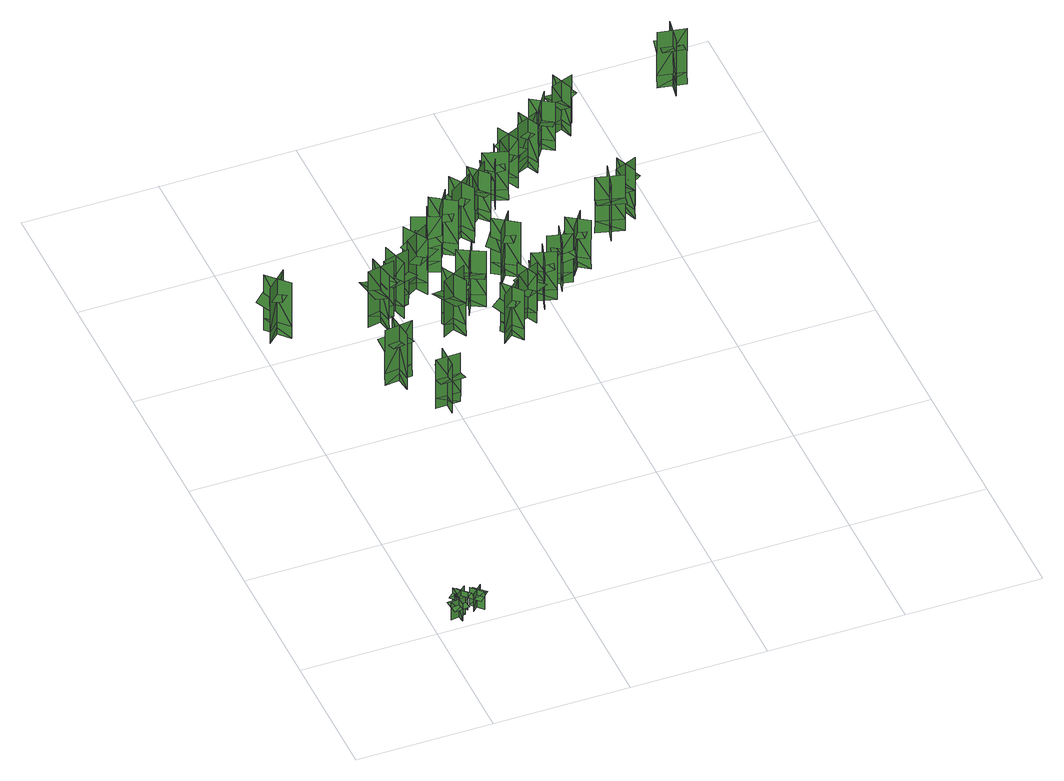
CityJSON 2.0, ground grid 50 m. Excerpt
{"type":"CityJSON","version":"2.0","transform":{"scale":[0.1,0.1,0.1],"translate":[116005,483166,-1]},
"CityObjects":{
"tree1":{"type":"SolitaryVegetationObject","geometry":[{"type":"MultiSurface","lod":"1","boundaries":[[[0,1,2]],[[0,2,3]],[[4,5,6]],[[4,6,7]],[[8,9,10]],[[8,10,11]],[[8,11,12]],[[8,12,13]]]}]},
"tree2":{"type":"SolitaryVegetationObject","geometry":[{"type":"MultiSurface","lod":"1","boundaries":[[[14,15,16]],[[14,16,17]],[[18,19,20]],[[18,20,21]],[[22,23,24]],[[22,24,25]],[[22,25,26]],[[22,26,27]]]}]},
"tree3":{"type":"SolitaryVegetationObject","geometry":[{"type":"MultiSurface","lod":"1","boundaries":[[[28,29,30]],[[28,30,31]],[[32,33,34]],[[32,34,35]],[[36,37,38]],[[36,38,39]],[[36,39,40]],[[36,40,41]]]}]},
"tree4":{"type":"SolitaryVegetationObject","geometry":[{"type":"MultiSurface","lod":"1","boundaries":[[[42,43,44]],[[42,44,45]],[[46,47,48]],[[46,48,49]],[[50,51,47]],[[50,47,46]],[[52,53,43]],[[52,43,42]],[[54,55,56]],[[54,56,57]],[[58,59,60]],[[58,60,61]]]}]},
"tree5":{"type":"SolitaryVegetationObject","geometry":[{"type":"MultiSurface","lod":"1","boundaries":[[[62,63,64]],[[62,64,65]],[[66,67,68]],[[66,68,69]],[[70,71,67]],[[70,67,66]],[[72,73,63]],[[72,63,62]],[[74,75,76]],[[74,76,77]],[[78,79,80]],[[78,80,81]]]}]},
"tree6":{"type":"SolitaryVegetationObject","geometry":[{"type":"MultiSurface","lod":"1","boundaries":[[[82,83,84]],[[82,84,85]],[[86,87,88]],[[86,88,89]],[[90,91,87]],[[90,87,86]],[[92,93,83]],[[92,83,82]],[[94,95,96]],[[94,96,97]],[[98,99,100]],[[98,100,101]]]}]},
"tree7":{"type":"SolitaryVegetationObject","geometry":[{"type":"MultiSurface","lod":"1","boundaries":[[[102,103,104]],[[102,104,105]],[[106,107,108]],[[106,108,109]],[[110,111,107]],[[110,107,106]],[[112,113,103]],[[112,103,102]],[[114,115,116]],[[114,116,117]],[[118,119,120]],[[118,120,121]]]}]},
"tree8":{"type":"SolitaryVegetationObject","geometry":[{"type":"MultiSurface","lod":"1","boundaries":[[[122,123,124]],[[122,124,125]],[[126,127,128]],[[126,128,129]],[[130,131,127]],[[130,127,126]],[[132,133,123]],[[132,123,122]],[[134,135,136]],[[134,136,137]],[[138,139,140]],[[138,140,141]]]}]},
"tree9":{"type":"SolitaryVegetationObject","geometry":[{"type":"MultiSurface","lod":"1","boundaries":[[[142,143,144]],[[142,144,145]],[[146,147,148]],[[146,148,149]],[[150,151,147]],[[150,147,146]],[[152,153,143]],[[152,143,142]],[[154,155,156]],[[154,156,157]],[[158,159,160]],[[158,160,161]]]}]},
"tree10":{"type":"SolitaryVegetationObject","geometry":[{"type":"MultiSurface","lod":"1","boundaries":[[[162,163,164]],[[162,164,165]],[[166,167,168]],[[166,168,169]],[[170,171,167]],[[170,167,166]],[[172,173,163]],[[172,163,162]],[[174,175,176]],[[174,176,177]],[[178,179,180]],[[178,180,181]]]}]},
"tree11":{"type":"SolitaryVegetationObject","geometry":[{"type":"MultiSurface","lod":"1","boundaries":[[[182,183,184]],[[182,184,185]],[[186,187,188]],[[186,188,189]],[[190,191,187]],[[190,187,186]],[[192,193,183]],[[192,183,182]],[[194,195,196]],[[194,196,197]],[[198,199,200]],[[198,200,201]]]}]},
"tree12":{"type":"SolitaryVegetationObject","geometry":[{"type":"MultiSurface","lod":"1","boundaries":[[[202,203,204]],[[202,204,205]],[[206,207,208]],[[206,208,209]],[[210,211,207]],[[210,207,206]],[[212,213,203]],[[212,203,202]],[[214,215,216]],[[214,216,217]],[[218,219,220]],[[218,220,221]]]}]},
"tree13":{"type":"SolitaryVegetationObject","geometry":[{"type":"MultiSurface","lod":"1","boundaries":[[[222,223,224]],[[222,224,225]],[[226,227,228]],[[226,228,229]],[[230,231,227]],[[230,227,226]],[[232,233,223]],[[232,223,222]],[[234,235,236]],[[234,236,237]],[[238,239,240]],[[238,240,241]]]}]},
"tree14":{"type":"SolitaryVegetationObject","geometry":[{"type":"MultiSurface","lod":"1","boundaries":[[[242,243,244]],[[242,244,245]],[[246,247,248]],[[246,248,249]],[[250,251,247]],[[250,247,246]],[[252,253,243]],[[252,243,242]],[[254,255,256]],[[254,256,257]],[[258,259,260]],[[258,260,261]]]}]},
"tree15":{"type":"SolitaryVegetationObject","geometry":[{"type":"MultiSurface","lod":"1","boundaries":[[[262,263,264]],[[262,264,265]],[[266,267,268]],[[266,268,269]],[[270,271,267]],[[270,267,266]],[[272,273,263]],[[272,263,262]],[[274,275,276]],[[274,276,277]],[[278,279,280]],[[278,280,281]]]}]},
"tree16":{"type":"SolitaryVegetationObject","geometry":[{"type":"MultiSurface","lod":"1","boundaries":[[[282,283,284]],[[282,284,285]],[[286,287,288]],[[286,288,289]],[[290,291,287]],[[290,287,286]],[[292,293,283]],[[292,283,282]],[[294,295,296]],[[294,296,297]],[[298,299,300]],[[298,300,301]]]}]},
"tree17":{"type":"SolitaryVegetationObject","geometry":[{"type":"MultiSurface","lod":"1","boundaries":[[[302,303,304]],[[302,304,305]],[[306,307,308]],[[306,308,309]],[[310,311,307]],[[310,307,306]],[[312,313,303]],[[312,303,302]],[[314,315,316]],[[314,316,317]],[[318,319,320]],[[318,320,321]]]}]},
"tree18":{"type":"SolitaryVegetationObject","geometry":[{"type":"MultiSurface","lod":"1","boundaries":[[[322,323,324]],[[322,324,325]],[[326,327,328]],[[326,328,329]],[[330,331,327]],[[330,327,326]],[[332,333,323]],[[332,323,322]],[[334,335,336]],[[334,336,337]],[[338,339,340]],[[338,340,341]]]}]},
"tree19":{"type":"SolitaryVegetationObject","geometry":[{"type":"MultiSurface","lod":"1","boundaries":[[[342,343,344]],[[342,344,345]],[[346,347,348]],[[346,348,349]],[[350,351,347]],[[350,347,346]],[[352,353,343]],[[352,343,342]],[[354,355,356]],[[354,356,357]],[[358,359,360]],[[358,360,361]]]}]},
"tree20":{"type":"SolitaryVegetationObject","geometry":[{"type":"MultiSurface","lod":"1","boundaries":[[[362,363,364]],[[362,364,365]],[[366,367,368]],[[366,368,369]],[[370,371,367]],[[370,367,366]],[[372,373,363]],[[372,363,362]],[[374,375,376]],[[374,376,377]],[[378,379,380]],[[378,380,381]]]}]},
"tree21":{"type":"SolitaryVegetationObject","geometry":[{"type":"MultiSurface","lod":"1","boundaries":[[[382,383,384]],[[382,384,385]],[[386,387,388]],[[386,388,389]],[[390,391,387]],[[390,387,386]],[[392,393,383]],[[392,383,382]],[[394,395,396]],[[394,396,397]],[[398,399,400]],[[398,400,401]]]}]},
"tree22":{"type":"SolitaryVegetationObject","geometry":[{"type":"MultiSurface","lod":"1","boundaries":[[[402,403,404]],[[402,404,405]],[[406,407,408]],[[406,408,409]],[[410,411,407]],[[410,407,406]],[[412,413,403]],[[412,403,402]],[[414,415,416]],[[414,416,417]],[[418,419,420]],[[418,420,421]]]}]},
"tree23":{"type":"SolitaryVegetationObject","geometry":[{"type":"MultiSurface","lod":"1","boundaries":[[[422,423,424]],[[422,424,425]],[[426,427,428]],[[426,428,429]],[[430,431,427]],[[430,427,426]],[[432,433,423]],[[432,423,422]],[[434,435,436]],[[434,436,437]],[[438,439,440]],[[438,440,441]]]}]},
"tree24":{"type":"SolitaryVegetationObject","geometry":[{"type":"MultiSurface","lod":"1","boundaries":[[[442,443,444]],[[442,444,445]],[[446,447,448]],[[446,448,449]],[[450,451,447]],[[450,447,446]],[[452,453,443]],[[452,443,442]],[[454,455,456]],[[454,456,457]],[[458,459,460]],[[458,460,461]]]}]},
"tree25":{"type":"SolitaryVegetationObject","geometry":[{"type":"MultiSurface","lod":"1","boundaries":[[[462,463,464]],[[462,464,465]],[[466,467,468]],[[466,468,469]],[[470,471,467]],[[470,467,466]],[[472,473,463]],[[472,463,462]],[[474,475,476]],[[474,476,477]],[[478,479,480]],[[478,480,481]]]}]},
"tree26":{"type":"SolitaryVegetationObject","geometry":[{"type":"MultiSurface","lod":"1","boundaries":[[[482,483,484]],[[482,484,485]],[[486,487,488]],[[486,488,489]],[[490,491,487]],[[490,487,486]],[[492,493,483]],[[492,483,482]],[[494,495,496]],[[494,496,497]],[[498,499,500]],[[498,500,501]]]}]},
"tree27":{"type":"SolitaryVegetationObject","geometry":[{"type":"MultiSurface","lod":"1","boundaries":[[[502,503,504]],[[502,504,505]],[[506,507,508]],[[506,508,509]],[[510,511,507]],[[510,507,506]],[[512,513,503]],[[512,503,502]],[[514,515,516]],[[514,516,517]],[[518,519,520]],[[518,520,521]]]}]},
"tree28":{"type":"SolitaryVegetationObject","geometry":[{"type":"MultiSurface","lod":"1","boundaries":[[[522,523,524]],[[522,524,525]],[[526,527,528]],[[526,528,529]],[[530,531,527]],[[530,527,526]],[[532,533,523]],[[532,523,522]],[[534,535,536]],[[534,536,537]],[[538,539,540]],[[538,540,541]]]}]},
"tree29":{"type":"SolitaryVegetationObject","geometry":[{"type":"MultiSurface","lod":"1","boundaries":[[[542,543,544]],[[542,544,545]],[[546,547,548]],[[546,548,549]],[[550,551,547]],[[550,547,546]],[[552,553,543]],[[552,543,542]],[[554,555,556]],[[554,556,557]],[[558,559,560]],[[558,560,561]]]}]}
},
"vertices":[
[98,15,19],[91,69,19],[91,69,96],[98,15,96],[120,44,19],[66,36,19],[66,36,96],[120,44,96],[120,44,74],[117,71,74],[62,64,74],[66,36,74],[69,9,74],[124,16,74],
[135,62,20],[98,103,20],[98,103,97],[135,62,97],[137,98,20],[96,61,20],[96,61,97],[137,98,97],[137,98,75],[118,119,75],[77,82,75],[96,61,75],[114,41,75],[155,78,75],
[152,84,19],[190,44,19],[190,44,96],[152,84,96],[151,47,19],[191,86,19],[191,86,96],[151,47,96],[151,47,74],[171,27,74],[210,66,74],[191,86,74],[171,105,74],[132,67,74],
[43,1607,55],[118,1678,55],[119,1677,250],[44,1606,250],[121,1604,56],[50,1680,56],[49,1679,250],[120,1604,250],[120,1604,4],[49,1679,4],[44,1606,4],[119,1677,4],[43,1606,150],[118,1677,150],[82,1716,169],[7,1644,169],[108,1668,181],[52,1614,181],[79,1585,192],[135,1639,192],
[320,1259,57],[423,1272,57],[423,1270,251],[320,1258,251],[382,1211,57],[369,1314,57],[368,1313,251],[381,1211,251],[381,1211,5],[368,1313,5],[320,1258,5],[423,1270,5],[320,1258,152],[423,1271,152],[416,1323,170],[314,1311,170],[409,1269,182],[332,1259,182],[337,1220,193],[414,1230,193],
[524,1083,51],[433,1082,51],[433,1083,221],[524,1085,221],[475,1131,51],[476,1041,51],[477,1041,221],[476,1131,221],[476,1131,6],[477,1041,6],[524,1085,6],[433,1083,6],[524,1084,134],[433,1083,134],[434,1037,150],[524,1038,150],[446,1083,161],[514,1085,161],[513,1119,170],[445,1118,170],
[436,1510,60],[416,1612,60],[418,1612,255],[438,1510,255],[480,1575,60],[379,1555,60],[379,1554,255],[480,1574,255],[480,1574,9],[379,1554,9],[438,1510,9],[418,1612,9],[437,1510,155],[417,1612,155],[366,1602,174],[385,1500,174],[420,1598,186],[435,1522,186],[474,1529,196],[459,1606,196],
[549,1612,60],[449,1584,60],[448,1586,255],[548,1613,255],[481,1651,61],[508,1551,61],[509,1551,255],[482,1651,255],[482,1651,9],[509,1551,9],[548,1613,9],[448,1586,9],[549,1613,155],[449,1585,155],[462,1534,174],[562,1562,174],[462,1589,186],[537,1610,186],[527,1648,197],[452,1627,197],
[669,1394,57],[618,1484,57],[619,1485,252],[670,1394,252],[690,1469,57],[600,1418,57],[600,1417,252],[691,1468,252],[691,1468,5],[600,1417,5],[670,1394,5],[619,1485,5],[670,1394,152],[619,1484,152],[573,1458,171],[624,1368,171],[626,1472,182],[665,1405,182],[699,1424,193],[660,1491,193],
[650,1705,61],[562,1651,61],[561,1652,256],[649,1706,256],[574,1724,61],[628,1635,61],[629,1636,256],[575,1724,256],[575,1724,10],[629,1636,10],[649,1706,10],[561,1652,10],[650,1706,156],[561,1652,156],[589,1607,175],[677,1661,175],[573,1659,187],[639,1700,187],[619,1734,197],[553,1693,197],
[789,1505,59],[696,1551,59],[697,1553,253],[789,1506,253],[764,1579,59],[718,1487,59],[719,1486,253],[765,1579,253],[765,1579,7],[719,1486,7],[789,1506,7],[697,1553,7],[789,1506,154],[696,1552,154],[673,1505,173],[765,1459,173],[709,1546,184],[779,1512,184],[796,1547,195],[727,1581,195],
[691,1793,62],[652,1697,62],[650,1697,257],[689,1793,257],[618,1762,62],[714,1724,62],[715,1724,257],[619,1763,257],[619,1763,11],[715,1724,11],[689,1793,11],[650,1697,11],[690,1793,157],[651,1697,157],[700,1677,176],[739,1773,176],[656,1710,188],[685,1782,188],[648,1797,198],[620,1725,198],
[776,1309,51],[846,1366,51],[847,1365,222],[776,1308,222],[844,1302,52],[787,1372,52],[786,1372,222],[843,1301,222],[843,1301,6],[786,1372,6],[776,1308,6],[847,1365,6],[776,1308,134],[847,1365,134],[818,1401,151],[747,1344,151],[837,1357,161],[784,1314,161],[806,1288,171],[859,1331,171],
[722,1764,62],[778,1852,62],[779,1851,257],[724,1763,257],[799,1781,63],[712,1837,63],[711,1836,257],[798,1780,257],[798,1780,11],[711,1836,11],[724,1763,11],[779,1851,11],[723,1764,157],[779,1851,157],[734,1879,176],[679,1792,176],[771,1839,188],[730,1773,188],[763,1752,198],[805,1818,198],
[940,1420,53],[857,1382,53],[857,1383,224],[939,1421,224],[876,1444,54],[914,1361,54],[914,1362,224],[876,1444,224],[876,1444,8],[914,1362,8],[939,1421,8],[857,1383,8],[939,1420,136],[857,1382,136],[877,1340,153],[959,1379,153],[868,1388,163],[930,1417,163],[915,1448,173],[854,1419,173],
[875,1586,61],[933,1672,61],[935,1671,255],[876,1585,255],[952,1600,61],[866,1658,61],[866,1658,255],[952,1600,255],[952,1600,9],[866,1658,9],[876,1585,9],[935,1671,9],[876,1585,156],[934,1671,156],[890,1701,175],[832,1615,175],[926,1659,186],[883,1595,186],[916,1573,197],[959,1637,197],
[799,1842,58],[885,1899,58],[886,1898,253],[800,1840,253],[876,1826,59],[818,1912,59],[817,1912,253],[875,1826,253],[875,1826,7],[817,1912,7],[800,1840,7],[886,1898,7],[800,1841,153],[886,1899,153],[856,1942,172],[770,1885,172],[874,1891,184],[810,1847,184],[832,1814,194],[896,1858,194],
[964,1419,52],[991,1505,52],[992,1505,222],[966,1418,222],[1025,1450,52],[938,1477,52],[938,1476,222],[1025,1450,222],[1025,1450,7],[938,1476,7],[966,1418,7],[992,1505,7],[965,1418,135],[992,1505,135],[948,1519,152],[921,1432,152],[988,1493,162],[969,1428,162],[1002,1418,171],[1021,1483,171],
[967,1905,52],[905,1971,52],[906,1972,222],[968,1906,222],[969,1974,52],[903,1912,52],[904,1911,222],[970,1973,222],[970,1973,7],[904,1911,7],[968,1906,7],[906,1972,7],[967,1906,135],[905,1972,135],[872,1940,152],[934,1874,152],[914,1963,162],[961,1914,162],[986,1938,171],[939,1987,171],
[1079,1571,51],[1058,1483,51],[1056,1483,222],[1078,1571,222],[1020,1536,52],[1108,1514,52],[1109,1515,222],[1021,1536,222],[1021,1536,6],[1109,1515,6],[1078,1571,6],[1056,1483,6],[1078,1571,134],[1057,1483,134],[1102,1472,151],[1123,1560,151],[1060,1495,161],[1075,1561,161],[1042,1569,171],[1026,1503,171],
[1004,1957,55],[1032,2043,55],[1034,2043,225],[1005,1957,225],[1065,1988,55],[979,2016,55],[979,2015,225],[1065,1987,225],[1065,1987,10],[979,2015,10],[1005,1957,10],[1034,2043,10],[1005,1957,138],[1033,2043,138],[989,2057,154],[961,1971,154],[1029,2031,165],[1008,1966,165],[1041,1956,174],[1062,2020,174],
[1123,1544,51],[1174,1619,51],[1176,1618,221],[1124,1543,221],[1190,1556,51],[1116,1607,51],[1115,1607,221],[1190,1555,221],[1190,1555,6],[1115,1607,6],[1124,1543,6],[1176,1618,6],[1124,1543,134],[1175,1618,134],[1137,1644,150],[1086,1570,150],[1168,1608,161],[1130,1552,161],[1158,1532,170],[1197,1588,170],
[1142,2093,53],[1061,2052,53],[1060,2053,223],[1141,2094,223],[1077,2114,53],[1118,2033,53],[1119,2034,223],[1078,2115,223],[1078,2115,8],[1119,2034,8],[1141,2094,8],[1060,2053,8],[1142,2093,136],[1061,2053,136],[1082,2011,153],[1162,2052,153],[1072,2058,163],[1132,2089,163],[1117,2120,172],[1056,2089,172],
[1147,2106,53],[1229,2144,53],[1230,2143,223],[1147,2105,223],[1211,2082,53],[1173,2165,53],[1172,2164,223],[1210,2082,223],[1210,2082,8],[1172,2164,8],[1147,2105,8],[1230,2143,8],[1147,2106,136],[1229,2143,136],[1210,2185,153],[1128,2148,153],[1218,2138,163],[1157,2109,163],[1171,2078,172],[1233,2107,172],
[1371,1693,60],[1271,1719,60],[1271,1721,254],[1371,1695,254],[1332,1761,60],[1306,1661,60],[1306,1661,254],[1333,1761,254],[1333,1761,8],[1306,1661,8],[1371,1695,8],[1271,1721,8],[1371,1694,155],[1271,1720,155],[1258,1669,174],[1358,1643,174],[1285,1717,185],[1360,1698,185],[1370,1736,196],[1294,1755,196],
[1308,2168,50],[1232,2218,50],[1233,2219,220],[1309,2169,220],[1294,2235,50],[1245,2159,50],[1245,2159,220],[1295,2235,220],[1295,2235,5],[1245,2159,5],[1309,2169,5],[1233,2219,5],[1308,2169,133],[1233,2218,133],[1207,2180,149],[1283,2130,149],[1243,2212,160],[1300,2175,160],[1319,2204,169],[1262,2241,169],
[1422,1736,53],[1389,1820,53],[1391,1821,224],[1424,1736,224],[1450,1799,54],[1366,1765,54],[1366,1765,224],[1450,1798,224],[1450,1798,9],[1366,1765,9],[1424,1736,9],[1391,1821,9],[1423,1736,137],[1390,1821,137],[1347,1804,153],[1380,1719,153],[1395,1809,163],[1420,1746,163],[1452,1759,173],[1427,1822,173],
[1384,2215,53],[1352,2300,53],[1354,2301,223],[1385,2216,223],[1413,2278,53],[1328,2246,53],[1328,2245,223],[1413,2277,223],[1413,2277,8],[1328,2245,8],[1385,2216,8],[1354,2301,8],[1385,2216,136],[1353,2301,136],[1310,2285,152],[1341,2200,152],[1357,2289,163],[1382,2226,163],[1414,2238,172],[1390,2301,172],
[1746,2335,63],[1848,2317,63],[1848,2316,257],[1746,2334,257],[1791,2271,63],[1809,2373,63],[1808,2373,257],[1790,2271,257],[1790,2271,11],[1808,2373,11],[1746,2334,11],[1848,2316,11],[1746,2334,158],[1848,2316,158],[1857,2368,177],[1755,2386,177],[1834,2319,188],[1758,2332,188],[1751,2293,199],[1828,2280,199]
]}
